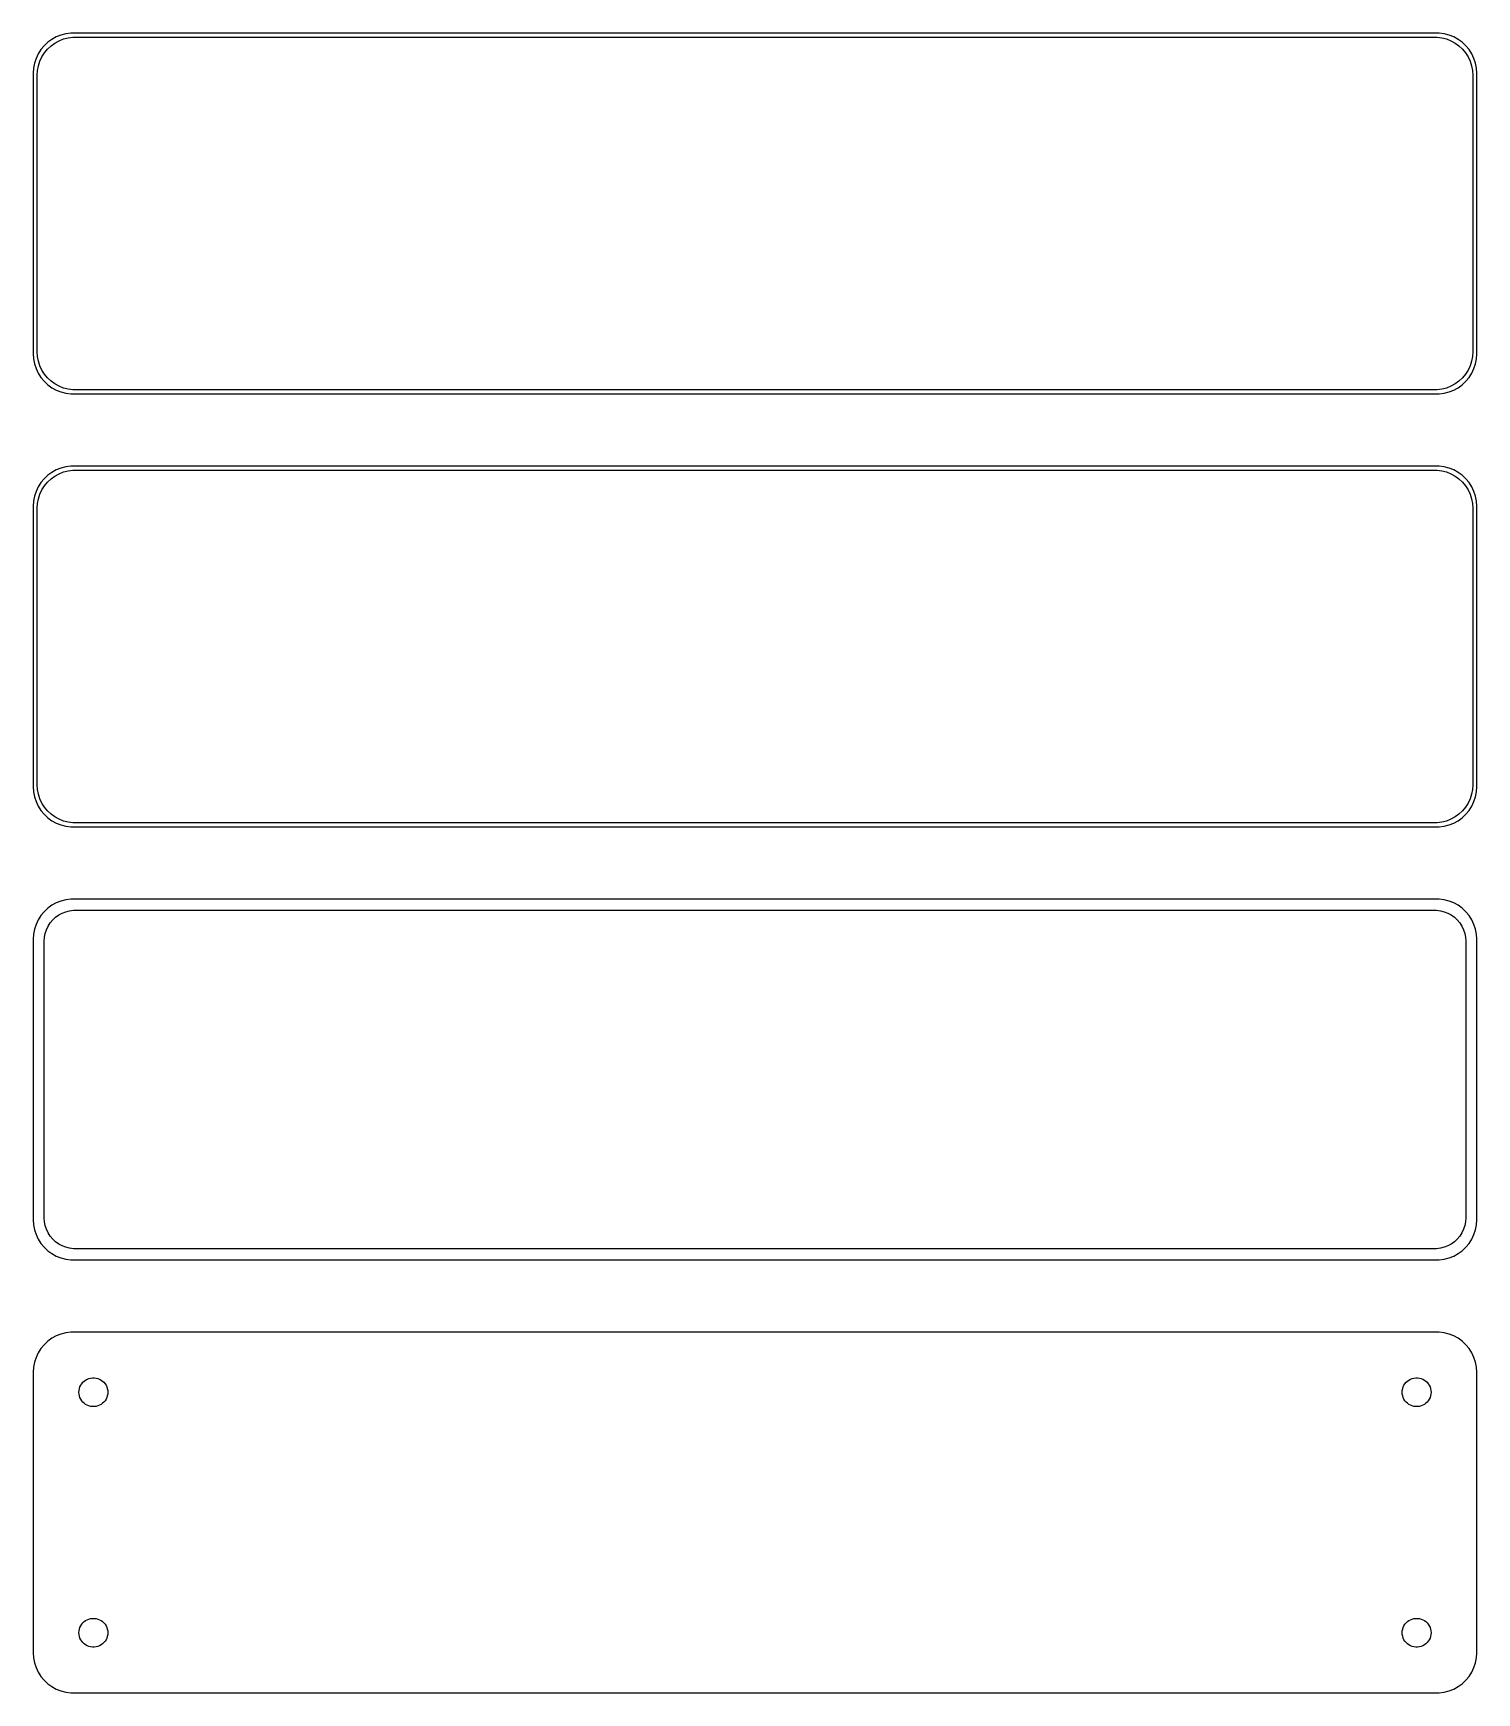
# Model space of a CAD drawing. Header units: metres. Extents: x -90 to 90, y 140 to 346.
import ezdxf

# ---------------------------------------------------------------- set-up
doc = ezdxf.new("R2010")
doc.units = ezdxf.units.M

msp = doc.modelspace()

# ---------------------------------------------------------------- linework, layer by layer
for p, q in [((-87.6791, 345.722), (-88.1871, 345.353)), ((-87.1289, 346.024), (-87.6791, 345.722)), ((-86.5451, 346.255), (-87.1289, 346.024)), ((-86.7724, 345.548), (-86.2178, 345.768)), ((-85.9369, 346.411), (-86.5451, 346.255)), ((-86.2178, 345.768), (-85.6401, 345.916)), ((-85.3139, 346.49), (-85.9369, 346.411)), ((-85.6401, 345.916), (-85.0482, 345.991)), ((85.3139, 346.49), (-85.3139, 346.49)), ((-85.0482, 345.991), (85.0482, 345.991)), ((85.0482, 345.991), (85.6401, 345.916)), ((85.9369, 346.411), (85.3139, 346.49)), ((85.6401, 345.916), (86.2178, 345.768)), ((86.5451, 346.255), (85.9369, 346.411)), ((86.2178, 345.768), (86.7724, 345.548)), ((87.1289, 346.024), (86.5451, 346.255)), ((87.6791, 345.722), (87.1289, 346.024)), ((88.1871, 345.353), (87.6791, 345.722)), ((-89.3815, 343.909), (-89.6489, 343.341)), ((-89.0451, 344.439), (-89.3815, 343.909)), ((-88.6448, 344.923), (-89.0451, 344.439)), ((-88.9125, 343.538), (-88.5928, 344.042)), ((-88.1871, 345.353), (-88.6448, 344.923)), ((-88.5928, 344.042), (-88.2126, 344.502)), ((-88.2126, 344.502), (-87.7778, 344.91)), ((-87.7778, 344.91), (-87.2952, 345.261)), ((-87.2952, 345.261), (-86.7724, 345.548)), ((86.7724, 345.548), (87.2952, 345.261)), ((87.2952, 345.261), (87.7778, 344.91)), ((87.7778, 344.91), (88.2126, 344.502)), ((88.6448, 344.923), (88.1871, 345.353)), ((88.2126, 344.502), (88.5928, 344.042)), ((88.5928, 344.042), (88.9125, 343.538)), ((89.0451, 344.439), (88.6448, 344.923)), ((89.3815, 343.909), (89.0451, 344.439)), ((89.6489, 343.341), (89.3815, 343.909)), ((-89.9606, 342.127), (-90, 341.5)), ((-89.8429, 342.743), (-89.9606, 342.127)), ((-89.6489, 343.341), (-89.8429, 342.743)), ((-89.5, 341.25), (-89.4625, 341.845)), ((-89.4625, 341.845), (-89.3508, 342.431)), ((-89.3508, 342.431), (-89.1664, 342.999)), ((-89.1664, 342.999), (-88.9125, 343.538)), ((88.9125, 343.538), (89.1664, 342.999)), ((89.1664, 342.999), (89.3508, 342.431)), ((89.3508, 342.431), (89.4625, 341.845)), ((89.4625, 341.845), (89.5, 341.25)), ((89.8429, 342.743), (89.6489, 343.341)), ((89.9606, 342.127), (89.8429, 342.743)), ((90, 341.5), (89.9606, 342.127)), ((-90, 341.5), (-90, 306.5)), ((-89.5, 306.75), (-89.5, 341.25)), ((89.5, 341.25), (89.5, 306.75)), ((90, 306.5), (90, 341.5)), ((-90, 306.5), (-89.9606, 305.873)), ((-89.4625, 306.155), (-89.5, 306.75)), ((89.5, 306.75), (89.4625, 306.155)), ((89.9606, 305.873), (90, 306.5)), ((-89.9606, 305.873), (-89.8429, 305.257)), ((-89.8429, 305.257), (-89.6489, 304.659)), ((-89.6489, 304.659), (-89.3815, 304.091)), ((-89.3508, 305.569), (-89.4625, 306.155)), ((-89.1664, 305.001), (-89.3508, 305.569)), ((-88.9125, 304.462), (-89.1664, 305.001)), ((-88.5928, 303.958), (-88.9125, 304.462)), ((88.9125, 304.462), (88.5928, 303.958)), ((89.1664, 305.001), (88.9125, 304.462)), ((89.3508, 305.569), (89.1664, 305.001)), ((89.4625, 306.155), (89.3508, 305.569)), ((89.3815, 304.091), (89.6489, 304.659)), ((89.6489, 304.659), (89.8429, 305.257)), ((89.8429, 305.257), (89.9606, 305.873)), ((-89.3815, 304.091), (-89.0451, 303.561)), ((-89.0451, 303.561), (-88.6448, 303.077)), ((-88.6448, 303.077), (-88.1871, 302.647)), ((-88.2126, 303.498), (-88.5928, 303.958)), ((-87.7778, 303.09), (-88.2126, 303.498)), ((-88.1871, 302.647), (-87.6791, 302.278)), ((-87.2952, 302.739), (-87.7778, 303.09)), ((-87.6791, 302.278), (-87.1289, 301.976)), ((-86.7724, 302.452), (-87.2952, 302.739)), ((-86.2178, 302.232), (-86.7724, 302.452)), ((-85.6401, 302.084), (-86.2178, 302.232)), ((86.2178, 302.232), (85.6401, 302.084)), ((86.7724, 302.452), (86.2178, 302.232)), ((87.2952, 302.739), (86.7724, 302.452)), ((87.1289, 301.976), (87.6791, 302.278)), ((87.7778, 303.09), (87.2952, 302.739)), ((87.6791, 302.278), (88.1871, 302.647)), ((88.2126, 303.498), (87.7778, 303.09)), ((88.1871, 302.647), (88.6448, 303.077)), ((88.5928, 303.958), (88.2126, 303.498)), ((88.6448, 303.077), (89.0451, 303.561)), ((89.0451, 303.561), (89.3815, 304.091)), ((-87.1289, 301.976), (-86.5451, 301.745)), ((-86.5451, 301.745), (-85.9369, 301.589)), ((-85.9369, 301.589), (-85.3139, 301.51)), ((-85.0482, 302.009), (-85.6401, 302.084)), ((-85.3139, 301.51), (85.3139, 301.51)), ((85.0482, 302.009), (-85.0482, 302.009)), ((85.6401, 302.084), (85.0482, 302.009)), ((85.3139, 301.51), (85.9369, 301.589)), ((85.9369, 301.589), (86.5451, 301.745)), ((86.5451, 301.745), (87.1289, 301.976)), ((-87.1289, 292.024), (-87.6791, 291.722)), ((-86.5451, 292.255), (-87.1289, 292.024)), ((-85.9369, 292.411), (-86.5451, 292.255)), ((-86.2178, 291.768), (-85.6401, 291.916)), ((-85.3139, 292.49), (-85.9369, 292.411)), ((-85.6401, 291.916), (-85.0482, 291.991)), ((85.3139, 292.49), (-85.3139, 292.49)), ((-85.0482, 291.991), (85.0482, 291.991)), ((85.0482, 291.991), (85.6401, 291.916)), ((85.9369, 292.411), (85.3139, 292.49)), ((85.6401, 291.916), (86.2178, 291.768)), ((86.5451, 292.255), (85.9369, 292.411)), ((87.1289, 292.024), (86.5451, 292.255)), ((87.6791, 291.722), (87.1289, 292.024)), ((-89.3815, 289.909), (-89.6489, 289.341)), ((-89.0451, 290.439), (-89.3815, 289.909)), ((-88.6448, 290.923), (-89.0451, 290.439)), ((-88.9125, 289.538), (-88.5928, 290.042)), ((-88.1871, 291.353), (-88.6448, 290.923)), ((-88.5928, 290.042), (-88.2126, 290.502)), ((-88.2126, 290.502), (-87.7778, 290.91)), ((-87.6791, 291.722), (-88.1871, 291.353)), ((-87.7778, 290.91), (-87.2952, 291.261)), ((-87.2952, 291.261), (-86.7724, 291.548)), ((-86.7724, 291.548), (-86.2178, 291.768)), ((86.2178, 291.768), (86.7724, 291.548)), ((86.7724, 291.548), (87.2952, 291.261)), ((87.2952, 291.261), (87.7778, 290.91)), ((88.1871, 291.353), (87.6791, 291.722)), ((87.7778, 290.91), (88.2126, 290.502)), ((88.6448, 290.923), (88.1871, 291.353)), ((88.2126, 290.502), (88.5928, 290.042)), ((88.5928, 290.042), (88.9125, 289.538)), ((89.0451, 290.439), (88.6448, 290.923)), ((89.3815, 289.909), (89.0451, 290.439)), ((89.6489, 289.341), (89.3815, 289.909)), ((-89.9606, 288.127), (-90, 287.5)), ((-89.8429, 288.743), (-89.9606, 288.127)), ((-89.6489, 289.341), (-89.8429, 288.743)), ((-89.5, 287.25), (-89.4625, 287.845)), ((-89.4625, 287.845), (-89.3508, 288.431)), ((-89.3508, 288.431), (-89.1664, 288.999)), ((-89.1664, 288.999), (-88.9125, 289.538)), ((88.9125, 289.538), (89.1664, 288.999)), ((89.1664, 288.999), (89.3508, 288.431)), ((89.3508, 288.431), (89.4625, 287.845)), ((89.4625, 287.845), (89.5, 287.25)), ((89.8429, 288.743), (89.6489, 289.341)), ((89.9606, 288.127), (89.8429, 288.743)), ((90, 287.5), (89.9606, 288.127)), ((-90, 287.5), (-90, 252.5)), ((-89.5, 252.75), (-89.5, 287.25)), ((89.5, 287.25), (89.5, 252.75)), ((90, 252.5), (90, 287.5)), ((-89.4625, 252.155), (-89.5, 252.75)), ((89.5, 252.75), (89.4625, 252.155)), ((-90, 252.5), (-89.9606, 251.873)), ((-89.9606, 251.873), (-89.8429, 251.257)), ((-89.8429, 251.257), (-89.6489, 250.659)), ((-89.6489, 250.659), (-89.3815, 250.091)), ((-89.3508, 251.569), (-89.4625, 252.155)), ((-89.1664, 251.001), (-89.3508, 251.569)), ((-88.9125, 250.462), (-89.1664, 251.001)), ((-88.5928, 249.958), (-88.9125, 250.462)), ((88.9125, 250.462), (88.5928, 249.958)), ((89.1664, 251.001), (88.9125, 250.462)), ((89.3508, 251.569), (89.1664, 251.001)), ((89.4625, 252.155), (89.3508, 251.569)), ((89.3815, 250.091), (89.6489, 250.659)), ((89.6489, 250.659), (89.8429, 251.257)), ((89.8429, 251.257), (89.9606, 251.873)), ((89.9606, 251.873), (90, 252.5)), ((-89.3815, 250.091), (-89.0451, 249.561)), ((-89.0451, 249.561), (-88.6448, 249.077)), ((-88.6448, 249.077), (-88.1871, 248.647)), ((-88.2126, 249.498), (-88.5928, 249.958)), ((-87.7778, 249.09), (-88.2126, 249.498)), ((-88.1871, 248.647), (-87.6791, 248.278)), ((-87.2952, 248.739), (-87.7778, 249.09)), ((-86.7724, 248.452), (-87.2952, 248.739)), ((-86.2178, 248.232), (-86.7724, 248.452)), ((86.7724, 248.452), (86.2178, 248.232)), ((87.2952, 248.739), (86.7724, 248.452)), ((87.7778, 249.09), (87.2952, 248.739)), ((87.6791, 248.278), (88.1871, 248.647)), ((88.2126, 249.498), (87.7778, 249.09)), ((88.1871, 248.647), (88.6448, 249.077)), ((88.5928, 249.958), (88.2126, 249.498)), ((88.6448, 249.077), (89.0451, 249.561)), ((89.0451, 249.561), (89.3815, 250.091)), ((-87.6791, 248.278), (-87.1289, 247.976)), ((-87.1289, 247.976), (-86.5451, 247.745)), ((-86.5451, 247.745), (-85.9369, 247.589)), ((-85.6401, 248.084), (-86.2178, 248.232)), ((-85.9369, 247.589), (-85.3139, 247.51)), ((-85.0482, 248.009), (-85.6401, 248.084)), ((-85.3139, 247.51), (85.3139, 247.51)), ((85.0482, 248.009), (-85.0482, 248.009)), ((85.6401, 248.084), (85.0482, 248.009)), ((85.3139, 247.51), (85.9369, 247.589)), ((86.2178, 248.232), (85.6401, 248.084)), ((85.9369, 247.589), (86.5451, 247.745)), ((86.5451, 247.745), (87.1289, 247.976)), ((87.1289, 247.976), (87.6791, 248.278)), ((-86.5451, 238.255), (-87.1289, 238.024)), ((-85.9369, 238.411), (-86.5451, 238.255)), ((-85.3139, 238.49), (-85.9369, 238.411)), ((85.3139, 238.49), (-85.3139, 238.49)), ((85.9369, 238.411), (85.3139, 238.49)), ((86.5451, 238.255), (85.9369, 238.411)), ((87.1289, 238.024), (86.5451, 238.255)), ((-89.0451, 236.439), (-89.3815, 235.909)), ((-88.6448, 236.923), (-89.0451, 236.439)), ((-88.1871, 237.353), (-88.6448, 236.923)), ((-87.6791, 237.722), (-88.1871, 237.353)), ((-87.1289, 238.024), (-87.6791, 237.722)), ((-87.5707, 235.899), (-87.2165, 236.231)), ((-87.2165, 236.231), (-86.8234, 236.517)), ((-86.8234, 236.517), (-86.3975, 236.751)), ((-86.3975, 236.751), (-85.9457, 236.93)), ((-85.9457, 236.93), (-85.4751, 237.051)), ((-85.4751, 237.051), (-84.993, 237.112)), ((-84.993, 237.112), (84.993, 237.112)), ((84.993, 237.112), (85.4751, 237.051)), ((85.4751, 237.051), (85.9457, 236.93)), ((85.9457, 236.93), (86.3975, 236.751)), ((86.3975, 236.751), (86.8234, 236.517)), ((86.8234, 236.517), (87.2165, 236.231)), ((87.6791, 237.722), (87.1289, 238.024)), ((87.2165, 236.231), (87.5707, 235.899)), ((88.1871, 237.353), (87.6791, 237.722)), ((88.6448, 236.923), (88.1871, 237.353)), ((89.0451, 236.439), (88.6448, 236.923)), ((89.3815, 235.909), (89.0451, 236.439)), ((-89.9606, 234.127), (-90, 233.5)), ((-89.8429, 234.743), (-89.9606, 234.127)), ((-89.6489, 235.341), (-89.8429, 234.743)), ((-89.3815, 235.909), (-89.6489, 235.341)), ((-88.589, 233.735), (-88.4979, 234.212)), ((-88.4979, 234.212), (-88.3477, 234.674)), ((-88.3477, 234.674), (-88.1408, 235.114)), ((-88.1408, 235.114), (-87.8805, 235.524)), ((-87.8805, 235.524), (-87.5707, 235.899)), ((87.5707, 235.899), (87.8805, 235.524)), ((87.8805, 235.524), (88.1408, 235.114)), ((88.1408, 235.114), (88.3477, 234.674)), ((88.3477, 234.674), (88.4979, 234.212)), ((88.4979, 234.212), (88.589, 233.735)), ((89.6489, 235.341), (89.3815, 235.909)), ((89.8429, 234.743), (89.6489, 235.341)), ((89.9606, 234.127), (89.8429, 234.743)), ((90, 233.5), (89.9606, 234.127)), ((-90, 233.5), (-90, 198.5)), ((-88.6195, 233.25), (-88.589, 233.735)), ((-88.6195, 198.75), (-88.6195, 233.25)), ((88.589, 233.735), (88.6195, 233.25)), ((88.6195, 233.25), (88.6195, 198.75)), ((90, 198.5), (90, 233.5)), ((-88.589, 198.265), (-88.6195, 198.75)), ((88.6195, 198.75), (88.589, 198.265)), ((-90, 198.5), (-89.9606, 197.873)), ((-89.9606, 197.873), (-89.8429, 197.257)), ((-89.8429, 197.257), (-89.6489, 196.659)), ((-89.6489, 196.659), (-89.3815, 196.091)), ((-88.4979, 197.788), (-88.589, 198.265)), ((-88.3477, 197.326), (-88.4979, 197.788)), ((-88.1408, 196.886), (-88.3477, 197.326)), ((-87.8805, 196.476), (-88.1408, 196.886)), ((88.1408, 196.886), (87.8805, 196.476)), ((88.3477, 197.326), (88.1408, 196.886)), ((88.4979, 197.788), (88.3477, 197.326)), ((88.589, 198.265), (88.4979, 197.788)), ((89.3815, 196.091), (89.6489, 196.659)), ((89.6489, 196.659), (89.8429, 197.257)), ((89.8429, 197.257), (89.9606, 197.873)), ((89.9606, 197.873), (90, 198.5)), ((-89.3815, 196.091), (-89.0451, 195.561)), ((-89.0451, 195.561), (-88.6448, 195.077)), ((-88.6448, 195.077), (-88.1871, 194.647)), ((-88.1871, 194.647), (-87.6791, 194.278)), ((-87.5707, 196.101), (-87.8805, 196.476)), ((-87.2165, 195.769), (-87.5707, 196.101)), ((-86.8234, 195.483), (-87.2165, 195.769)), ((-86.3975, 195.249), (-86.8234, 195.483)), ((-85.9457, 195.07), (-86.3975, 195.249)), ((-85.4751, 194.949), (-85.9457, 195.07)), ((-84.993, 194.888), (-85.4751, 194.949)), ((84.993, 194.888), (-84.993, 194.888)), ((85.4751, 194.949), (84.993, 194.888)), ((85.9457, 195.07), (85.4751, 194.949)), ((86.3975, 195.249), (85.9457, 195.07)), ((86.8234, 195.483), (86.3975, 195.249)), ((87.2165, 195.769), (86.8234, 195.483)), ((87.5707, 196.101), (87.2165, 195.769)), ((87.8805, 196.476), (87.5707, 196.101)), ((87.6791, 194.278), (88.1871, 194.647)), ((88.1871, 194.647), (88.6448, 195.077)), ((88.6448, 195.077), (89.0451, 195.561)), ((89.0451, 195.561), (89.3815, 196.091)), ((-87.6791, 194.278), (-87.1289, 193.976)), ((-87.1289, 193.976), (-86.5451, 193.745)), ((-86.5451, 193.745), (-85.9369, 193.589)), ((-85.9369, 193.589), (-85.3139, 193.51)), ((-85.3139, 193.51), (85.3139, 193.51)), ((85.3139, 193.51), (85.9369, 193.589)), ((85.9369, 193.589), (86.5451, 193.745)), ((86.5451, 193.745), (87.1289, 193.976)), ((87.1289, 193.976), (87.6791, 194.278)), ((-86.5451, 184.255), (-87.1289, 184.024)), ((-85.9369, 184.411), (-86.5451, 184.255)), ((-85.3139, 184.49), (-85.9369, 184.411)), ((85.3139, 184.49), (-85.3139, 184.49)), ((85.9369, 184.411), (85.3139, 184.49)), ((86.5451, 184.255), (85.9369, 184.411)), ((87.1289, 184.024), (86.5451, 184.255)), ((-89.0451, 182.439), (-89.3815, 181.909)), ((-88.6448, 182.923), (-89.0451, 182.439)), ((-88.1871, 183.353), (-88.6448, 182.923)), ((-87.6791, 183.722), (-88.1871, 183.353)), ((-87.1289, 184.024), (-87.6791, 183.722)), ((87.6791, 183.722), (87.1289, 184.024)), ((88.1871, 183.353), (87.6791, 183.722)), ((88.6448, 182.923), (88.1871, 183.353)), ((89.0451, 182.439), (88.6448, 182.923)), ((89.3815, 181.909), (89.0451, 182.439)), ((-89.9606, 180.127), (-90, 179.5)), ((-89.8429, 180.743), (-89.9606, 180.127)), ((-89.6489, 181.341), (-89.8429, 180.743)), ((-89.3815, 181.909), (-89.6489, 181.341)), ((89.6489, 181.341), (89.3815, 181.909)), ((89.8429, 180.743), (89.6489, 181.341)), ((89.9606, 180.127), (89.8429, 180.743)), ((90, 179.5), (89.9606, 180.127)), ((-90, 179.5), (-90, 144.5)), ((-84.0773, 177.867), (-83.9562, 178.058)), ((-83.9562, 178.058), (-83.8121, 178.232)), ((-83.8121, 178.232), (-83.6474, 178.387)), ((-83.6474, 178.387), (-83.4645, 178.52)), ((-83.4645, 178.52), (-83.2664, 178.629)), ((-83.2664, 178.629), (-83.0562, 178.712)), ((-83.0562, 178.712), (-82.8373, 178.768)), ((-82.8373, 178.768), (-82.613, 178.796)), ((-82.613, 178.796), (-82.387, 178.796)), ((-82.387, 178.796), (-82.1627, 178.768)), ((-82.1627, 178.768), (-81.9438, 178.712)), ((-81.9438, 178.712), (-81.7336, 178.629)), ((-81.7336, 178.629), (-81.5355, 178.52)), ((-81.5355, 178.52), (-81.3526, 178.387)), ((-81.3526, 178.387), (-81.1879, 178.232)), ((-81.1879, 178.232), (-81.0438, 178.058)), ((-81.0438, 178.058), (-80.9226, 177.867)), ((80.9226, 177.867), (81.0438, 178.058)), ((81.0438, 178.058), (81.1879, 178.232)), ((81.1879, 178.232), (81.3526, 178.387)), ((81.3526, 178.387), (81.5355, 178.52)), ((81.5355, 178.52), (81.7336, 178.629)), ((81.7336, 178.629), (81.9438, 178.712)), ((81.9438, 178.712), (82.1627, 178.768)), ((82.1627, 178.768), (82.387, 178.796)), ((82.387, 178.796), (82.613, 178.796)), ((82.613, 178.796), (82.8373, 178.768)), ((82.8373, 178.768), (83.0562, 178.712)), ((83.0562, 178.712), (83.2664, 178.629)), ((83.2664, 178.629), (83.4645, 178.52)), ((83.4645, 178.52), (83.6474, 178.387)), ((83.6474, 178.387), (83.8121, 178.232)), ((83.8121, 178.232), (83.9562, 178.058)), ((83.9562, 178.058), (84.0773, 177.867)), ((90, 144.5), (90, 179.5)), ((-84.3, 177), (-84.2858, 177.226)), ((-84.2858, 176.774), (-84.3, 177)), ((-84.2858, 177.226), (-84.2434, 177.448)), ((-84.2434, 176.552), (-84.2858, 176.774)), ((-84.2434, 177.448), (-84.1736, 177.663)), ((-84.1736, 176.337), (-84.2434, 176.552)), ((-84.1736, 177.663), (-84.0773, 177.867)), ((-84.0773, 176.133), (-84.1736, 176.337)), ((-83.9562, 175.942), (-84.0773, 176.133)), ((-83.8121, 175.768), (-83.9562, 175.942)), ((-81.0438, 175.942), (-81.1879, 175.768)), ((-80.9226, 176.133), (-81.0438, 175.942)), ((-80.9226, 177.867), (-80.8264, 177.663)), ((-80.8264, 176.337), (-80.9226, 176.133)), ((-80.8264, 177.663), (-80.7565, 177.448)), ((-80.7565, 176.552), (-80.8264, 176.337)), ((-80.7565, 177.448), (-80.7142, 177.226)), ((-80.7142, 176.774), (-80.7565, 176.552)), ((-80.7142, 177.226), (-80.7, 177)), ((-80.7, 177), (-80.7142, 176.774)), ((80.7, 177), (80.7142, 177.226)), ((80.7142, 176.774), (80.7, 177)), ((80.7142, 177.226), (80.7565, 177.448)), ((80.7565, 176.552), (80.7142, 176.774)), ((80.7565, 177.448), (80.8264, 177.663)), ((80.8264, 176.337), (80.7565, 176.552)), ((80.8264, 177.663), (80.9226, 177.867)), ((80.9226, 176.133), (80.8264, 176.337)), ((81.0438, 175.942), (80.9226, 176.133)), ((81.1879, 175.768), (81.0438, 175.942)), ((83.9562, 175.942), (83.8121, 175.768)), ((84.0773, 176.133), (83.9562, 175.942)), ((84.0773, 177.867), (84.1736, 177.663)), ((84.1736, 176.337), (84.0773, 176.133)), ((84.1736, 177.663), (84.2434, 177.448)), ((84.2434, 176.552), (84.1736, 176.337)), ((84.2434, 177.448), (84.2858, 177.226)), ((84.2858, 176.774), (84.2434, 176.552)), ((84.2858, 177.226), (84.3, 177)), ((84.3, 177), (84.2858, 176.774)), ((-83.6474, 175.613), (-83.8121, 175.768)), ((-83.4645, 175.48), (-83.6474, 175.613)), ((-83.2664, 175.371), (-83.4645, 175.48)), ((-83.0562, 175.288), (-83.2664, 175.371)), ((-82.8373, 175.232), (-83.0562, 175.288)), ((-82.613, 175.204), (-82.8373, 175.232)), ((-82.387, 175.204), (-82.613, 175.204)), ((-82.1627, 175.232), (-82.387, 175.204)), ((-81.9438, 175.288), (-82.1627, 175.232)), ((-81.7336, 175.371), (-81.9438, 175.288)), ((-81.5355, 175.48), (-81.7336, 175.371)), ((-81.3526, 175.613), (-81.5355, 175.48)), ((-81.1879, 175.768), (-81.3526, 175.613)), ((81.3526, 175.613), (81.1879, 175.768)), ((81.5355, 175.48), (81.3526, 175.613)), ((81.7336, 175.371), (81.5355, 175.48)), ((81.9438, 175.288), (81.7336, 175.371)), ((82.1627, 175.232), (81.9438, 175.288)), ((82.387, 175.204), (82.1627, 175.232)), ((82.613, 175.204), (82.387, 175.204)), ((82.8373, 175.232), (82.613, 175.204)), ((83.0562, 175.288), (82.8373, 175.232)), ((83.2664, 175.371), (83.0562, 175.288)), ((83.4645, 175.48), (83.2664, 175.371)), ((83.6474, 175.613), (83.4645, 175.48)), ((83.8121, 175.768), (83.6474, 175.613)), ((-84.3, 147), (-84.2858, 147.226)), ((-84.2858, 146.774), (-84.3, 147)), ((-84.2858, 147.226), (-84.2434, 147.448)), ((-84.2434, 147.448), (-84.1736, 147.663)), ((-84.1736, 147.663), (-84.0773, 147.867)), ((-84.0773, 147.867), (-83.9562, 148.058)), ((-83.9562, 148.058), (-83.8121, 148.232)), ((-83.8121, 148.232), (-83.6474, 148.387)), ((-83.6474, 148.387), (-83.4645, 148.52)), ((-83.4645, 148.52), (-83.2664, 148.629)), ((-83.2664, 148.629), (-83.0562, 148.712)), ((-83.0562, 148.712), (-82.8373, 148.768)), ((-82.8373, 148.768), (-82.613, 148.796)), ((-82.613, 148.796), (-82.387, 148.796)), ((-82.387, 148.796), (-82.1627, 148.768)), ((-82.1627, 148.768), (-81.9438, 148.712)), ((-81.9438, 148.712), (-81.7336, 148.629)), ((-81.7336, 148.629), (-81.5355, 148.52)), ((-81.5355, 148.52), (-81.3526, 148.387)), ((-81.3526, 148.387), (-81.1879, 148.232)), ((-81.1879, 148.232), (-81.0438, 148.058)), ((-81.0438, 148.058), (-80.9226, 147.867)), ((-80.9226, 147.867), (-80.8264, 147.663)), ((-80.8264, 147.663), (-80.7565, 147.448)), ((-80.7565, 147.448), (-80.7142, 147.226)), ((-80.7142, 147.226), (-80.7, 147)), ((-80.7, 147), (-80.7142, 146.774)), ((80.7, 147), (80.7142, 147.226)), ((80.7142, 146.774), (80.7, 147)), ((80.7142, 147.226), (80.7565, 147.448)), ((80.7565, 147.448), (80.8264, 147.663)), ((80.8264, 147.663), (80.9226, 147.867)), ((80.9226, 147.867), (81.0438, 148.058)), ((81.0438, 148.058), (81.1879, 148.232)), ((81.1879, 148.232), (81.3526, 148.387)), ((81.3526, 148.387), (81.5355, 148.52)), ((81.5355, 148.52), (81.7336, 148.629)), ((81.7336, 148.629), (81.9438, 148.712)), ((81.9438, 148.712), (82.1627, 148.768)), ((82.1627, 148.768), (82.387, 148.796)), ((82.387, 148.796), (82.613, 148.796)), ((82.613, 148.796), (82.8373, 148.768)), ((82.8373, 148.768), (83.0562, 148.712)), ((83.0562, 148.712), (83.2664, 148.629)), ((83.2664, 148.629), (83.4645, 148.52)), ((83.4645, 148.52), (83.6474, 148.387)), ((83.6474, 148.387), (83.8121, 148.232)), ((83.8121, 148.232), (83.9562, 148.058)), ((83.9562, 148.058), (84.0773, 147.867)), ((84.0773, 147.867), (84.1736, 147.663)), ((84.1736, 147.663), (84.2434, 147.448)), ((84.2434, 147.448), (84.2858, 147.226)), ((84.2858, 147.226), (84.3, 147)), ((84.3, 147), (84.2858, 146.774)), ((-84.2434, 146.552), (-84.2858, 146.774)), ((-84.1736, 146.337), (-84.2434, 146.552)), ((-84.0773, 146.133), (-84.1736, 146.337)), ((-83.9562, 145.942), (-84.0773, 146.133)), ((-83.8121, 145.768), (-83.9562, 145.942)), ((-83.6474, 145.613), (-83.8121, 145.768)), ((-83.4645, 145.48), (-83.6474, 145.613)), ((-83.2664, 145.371), (-83.4645, 145.48)), ((-83.0562, 145.288), (-83.2664, 145.371)), ((-82.8373, 145.232), (-83.0562, 145.288)), ((-82.613, 145.204), (-82.8373, 145.232)), ((-82.387, 145.204), (-82.613, 145.204)), ((-82.1627, 145.232), (-82.387, 145.204)), ((-81.9438, 145.288), (-82.1627, 145.232)), ((-81.7336, 145.371), (-81.9438, 145.288)), ((-81.5355, 145.48), (-81.7336, 145.371)), ((-81.3526, 145.613), (-81.5355, 145.48)), ((-81.1879, 145.768), (-81.3526, 145.613)), ((-81.0438, 145.942), (-81.1879, 145.768)), ((-80.9226, 146.133), (-81.0438, 145.942)), ((-80.8264, 146.337), (-80.9226, 146.133)), ((-80.7565, 146.552), (-80.8264, 146.337)), ((-80.7142, 146.774), (-80.7565, 146.552)), ((80.7565, 146.552), (80.7142, 146.774)), ((80.8264, 146.337), (80.7565, 146.552)), ((80.9226, 146.133), (80.8264, 146.337)), ((81.0438, 145.942), (80.9226, 146.133)), ((81.1879, 145.768), (81.0438, 145.942)), ((81.3526, 145.613), (81.1879, 145.768)), ((81.5355, 145.48), (81.3526, 145.613)), ((81.7336, 145.371), (81.5355, 145.48)), ((81.9438, 145.288), (81.7336, 145.371)), ((82.1627, 145.232), (81.9438, 145.288)), ((82.387, 145.204), (82.1627, 145.232)), ((82.613, 145.204), (82.387, 145.204)), ((82.8373, 145.232), (82.613, 145.204)), ((83.0562, 145.288), (82.8373, 145.232)), ((83.2664, 145.371), (83.0562, 145.288)), ((83.4645, 145.48), (83.2664, 145.371)), ((83.6474, 145.613), (83.4645, 145.48)), ((83.8121, 145.768), (83.6474, 145.613)), ((83.9562, 145.942), (83.8121, 145.768)), ((84.0773, 146.133), (83.9562, 145.942)), ((84.1736, 146.337), (84.0773, 146.133)), ((84.2434, 146.552), (84.1736, 146.337)), ((84.2858, 146.774), (84.2434, 146.552)), ((-90, 144.5), (-89.9606, 143.873)), ((-89.9606, 143.873), (-89.8429, 143.257)), ((-89.8429, 143.257), (-89.6489, 142.659)), ((89.6489, 142.659), (89.8429, 143.257)), ((89.8429, 143.257), (89.9606, 143.873)), ((89.9606, 143.873), (90, 144.5)), ((-89.6489, 142.659), (-89.3815, 142.091)), ((-89.3815, 142.091), (-89.0451, 141.561)), ((-89.0451, 141.561), (-88.6448, 141.077)), ((-88.6448, 141.077), (-88.1871, 140.647)), ((88.1871, 140.647), (88.6448, 141.077)), ((88.6448, 141.077), (89.0451, 141.561)), ((89.0451, 141.561), (89.3815, 142.091)), ((89.3815, 142.091), (89.6489, 142.659)), ((-88.1871, 140.647), (-87.6791, 140.278)), ((-87.6791, 140.278), (-87.1289, 139.976)), ((-87.1289, 139.976), (-86.5451, 139.745)), ((-86.5451, 139.745), (-85.9369, 139.589)), ((-85.9369, 139.589), (-85.3139, 139.51)), ((-85.3139, 139.51), (85.3139, 139.51)), ((85.3139, 139.51), (85.9369, 139.589)), ((85.9369, 139.589), (86.5451, 139.745)), ((86.5451, 139.745), (87.1289, 139.976)), ((87.1289, 139.976), (87.6791, 140.278)), ((87.6791, 140.278), (88.1871, 140.647))]:
    msp.add_line(p, q)

doc.saveas('drawing.dxf')
